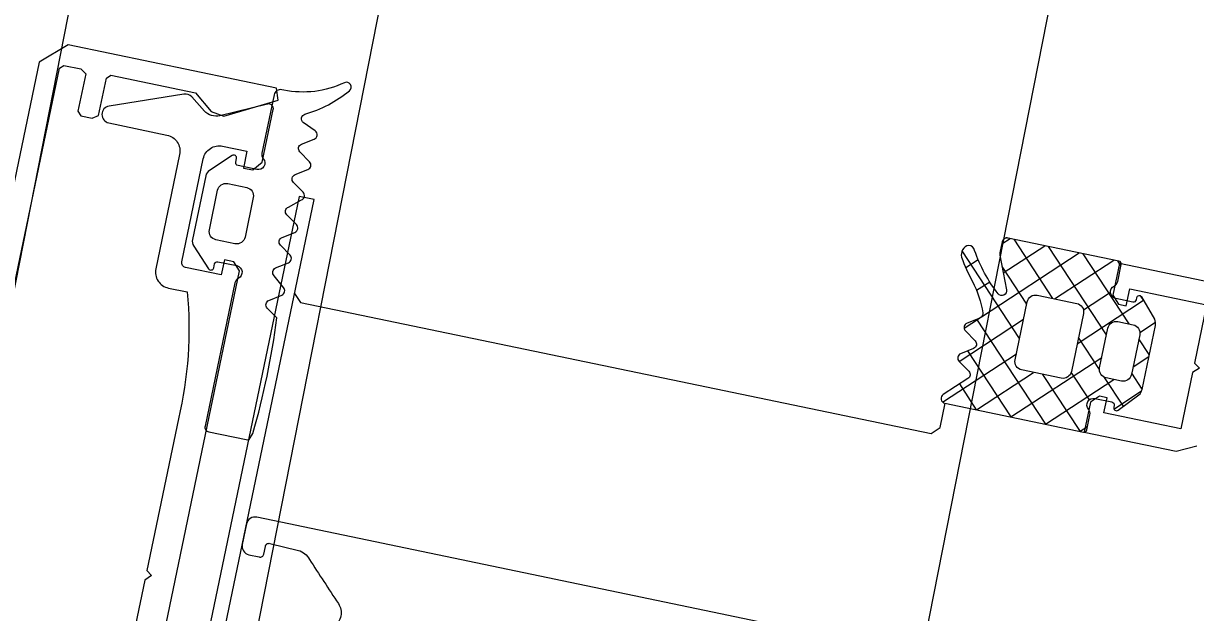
# Model space of a CAD drawing. Header units: millimetres. Extents: x -314343 to 8741575, y 21428 to 162031.
# Drawn here: x -214792 to -214717.4, y 120181.9 to 120219.4 of the extents above; entities that cross this region are included whole.
import ezdxf
from ezdxf import colors
from ezdxf.entities.mleader import LeaderData, LeaderLine
from ezdxf.math import Vec2, Vec3

# ---------------------------------------------------------------- set-up
doc = ezdxf.new("R2010")
doc.units = ezdxf.units.MM
doc.header["$MEASUREMENT"] = 0
doc.layers.get('0').update_dxf_attribs({"color": 250, "lineweight": 9})
for name, color, linetype, lineweight in [('АР_Навесной фасад', 147, 'Continuous', 5), ('АР_Перегородки витражные', 152, 'Continuous', 13), ('АР_Сущ Несущая стена', 216, 'Continuous', 30)]:
    doc.layers.add(name, color=color, linetype=linetype, lineweight=lineweight)
for name, color, linetype in [('ТХ_привязки ЭО', 222, 'Continuous'), ('ТХ_привязки_ВК', 82, 'Continuous'), ('ТХ_привязки_ОВ', 200, 'Continuous')]:
    doc.layers.add(name, color=color, linetype=linetype)
doc.styles.add('Standart Arial', font='arial.ttf', dxfattribs={"width": 0.7, "height": 250})

# ---------------------------------------------------------------- blocks, each defined once
blk = doc.blocks.new('стойка витр.')
h = blk.add_hatch()
h.set_pattern_fill('ANSI37', scale=0.5, angle=-69.23283665521843)
h.set_pattern_definition([(335.7671633447816, (-69115.31625940584, 318510.9409690977), (0.6515825639889636, 1.447617495164233), []), (65.76716334478155, (-69115.31625940584, 318510.9409690977), (-1.447617495164233, 0.6515825639889636), [])])
edge = h.paths.add_edge_path()
edge.add_line((-22.69442369043827, 14.13646889062511), (-23.03581465108437, 15.03674084689555))
edge.add_arc((-23.43472203482704, 14.88552442783714), 0.426606969231953, 20.76054121617168, 72.29995807937499)
edge.add_arc((-23.17519432072194, 15.69843630689562), 0.4267278803337561, 110.7639791014305, 252.28796188313498, ccw=False)
edge.add_line((-23.32647754022037, 16.09744767434313), (-22.30045238576713, 16.48652534212306))
edge.add_arc((-22.23557122191811, 16.31559297980009), 0.1828317202011609, 20.74895968860318, 110.7853670150393, ccw=False)
edge.add_line((-22.06459766681655, 16.38036551539699), (-22.02136925791274, 16.26636916297139))
edge.add_arc((-21.85036169383434, 16.33121481389334), 0.1828894349477776, 200.7666051414026, 335.7779732891441)
edge.add_line((-21.68357339510112, 16.25618009645405), (-21.08991230116226, 17.78525728297245))
edge.add_arc((-21.70321396183568, 17.95657679537892), 0.6367804192309714, 344.3928406199507, 381.7248777476984)
edge.add_line((-21.1116628201562, 18.19228116337763), (-22.58147269752226, 22.06827310883818))
edge.add_arc((-23.18057156739388, 21.852472630542), 0.6367804192296693, 19.80944894391843, 57.14148607166609)
edge.add_line((-22.83507592984824, 22.38737642259366), (-24.29334917705273, 23.13834224954917))
edge.add_arc((-24.36844682475663, 22.97158227615987), 0.1828894349476184, 65.75635339884347, 200.7677215648203)
edge.add_line((-24.53945312526776, 22.90673329312267), (-24.49622471639304, 22.79273694081348))
edge.add_arc((-24.66715707872659, 22.7278557770023), 0.1828317201976129, -69.25104032206309, 20.78536700277641, ccw=False)
edge.add_line((-24.60238454316277, 22.55688222189201), (-25.62840969761601, 22.16780455411208))
edge.add_arc((-25.77973726672901, 22.56679910380675), 0.4267278803402734, 149.2463648073436, 290.7703475895543, ccw=False)
edge.add_arc((-26.51302534269302, 23.00322659508151), 0.4266069692186295, 329.2343686070108, 380.7737854734352)
edge.add_line((-26.11415292418678, 23.1545352198882), (-26.50320860397187, 24.18050239048171))
edge.add_arc((-26.6741821590871, 24.11572985494814), 0.1828317201915107, 20.74895966852365, 110.7853670116034)
edge.add_line((-26.73906332292245, 24.28666221726598), (-33.46508004333009, 21.73609814226074))
edge.add_arc((-33.37260125833668, 21.44478009969028), 0.3056444463767395, 107.6120180140902, 200.6882886899978)
edge.add_line((-33.6585366082727, 21.33680091994756), (-33.39916615508264, 20.65282280623796))
edge.add_arc((-33.11489203283651, 20.76049792175978), 0.3039830703862393, 200.7452912846324, 225.8123610097134)
edge.add_line((-33.32677140043234, 20.54252351805917), (-31.79381202385412, 18.90709041146329))
edge.add_arc((-32.0063560722166, 18.68866847666476), 0.3047673113958362, -108.86283880448178, 45.781400895661875, ccw=False)
edge.add_arc((-28.70749382052437, 27.75544220980088), 9.952967568180252, 231.9543329511108, 250.0411665169116, ccw=False)
edge.add_arc((-35.13741779119496, 19.64784166335459), 0.4002801790554734, 42.30928712460122, 119.2250395725891)
edge.add_arc((-34.91139847875967, 19.56672148584141), 0.6024183835395109, 134.3950067436913, 228.6478049676944)
edge.add_arc((-28.53884731806517, 27.80771469972205), 11.01872594929672, 232.0873456721725, 240.8889416158169)
edge.add_arc((-36.88860151399224, 12.8729826853881), 6.091684827127049, 40.75890454826748, 60.61437004968877, ccw=False)
edge.add_arc((-32.50226594848368, 16.64775385941913), 0.3047655738188228, -34.89587558046088, 41.60271899476669, ccw=False)
edge.add_line((-32.25229934006347, 16.47340148731018), (-32.76342180219945, 15.75802363698313))
edge.add_arc((-32.51342051808022, 15.58368567090239), 0.3047857747310843, 145.1100748179471, 256.4242518685471)
edge.add_line((-32.58496309185284, 15.28741547561367), (-31.72801335877739, 15.09082250765641))
edge.add_arc((-31.79955593254474, 14.79455231235153), 0.3047857747455557, -34.88992517811971, 76.42425187022229, ccw=False)
edge.add_line((-31.54955464840168, 14.62021434627968), (-32.06065512256464, 13.90477851201285))
edge.add_arc((-31.81065383841726, 13.73044054594722), 0.304785774745541, 145.1100748233031, 256.4242518693868)
edge.add_line((-31.88219641218893, 13.4341703506434), (-31.02524667911348, 13.23757738269342))
edge.add_arc((-31.09682011228135, 12.94126594878393), 0.3048331054871362, -24.2246592297883, 76.42043308581259, ccw=False)
edge.add_line((-30.81882951050648, 12.81618818287097), (-31.59985344059533, 11.12048939903616))
edge.add_arc((-31.32187980059053, 10.99539431777895), 0.3048247429134716, 155.7710645559098, 290.7402899417831)
edge.add_line((-31.21393143609748, 10.71032366952568), (-22.80062470957637, 13.90072279884771))
edge.add_arc((-22.86539724513609, 14.07169635396312), 0.1828317202009504, 290.7489596761703, 380.7489600455551)
edge = h.paths.add_edge_path(flags=16)
edge.add_line((-23.10434971895302, 21.04022295145114), (-22.19142218885827, 18.63276889372355))
edge.add_arc((-22.69773797682865, 18.4407695405971), 0.5414973949605305, -69.23283665472542, 20.767163345274582, ccw=False)
edge.add_line((-22.5057386237022, 17.93445375262672), (-23.43116100440966, 17.58352553217992))
edge.add_arc((-23.62316035752519, 18.08984132014666), 0.5414973949532591, 200.7671633443313, 290.7671633443313, ccw=False)
edge.add_line((-24.12947614549194, 17.89784196703113), (-25.04240367558668, 20.30529602475872))
edge.add_arc((-24.53608788761267, 20.4972953778888), 0.541497394965222, 110.76716334549809, 200.7671633454981, ccw=False)
edge.add_line((-24.72808724074275, 21.00361116586282), (-23.80266486003529, 21.35453938630963))
edge.add_arc((-23.6106655069234, 20.84822359833925), 0.5414973949553709, 20.767163343835023, 110.767163343835, ccw=False)
edge = h.paths.add_edge_path(flags=16)
edge.add_line((-26.85119390953332, 20.26120087689196), (-25.51269974335446, 16.73149769075098))
edge.add_arc((-26.01901553132848, 16.5394983376209), 0.541497394965222, -69.23283665450191, 20.76716334549809, ccw=False)
edge.add_line((-25.82701617819839, 16.03318254964688), (-28.23444912247942, 15.12026302596496))
edge.add_arc((-28.4264484756095, 15.62657881394625), 0.5414973949720253, 200.7671633452251, 290.76716334522513, ccw=False)
edge.add_line((-28.9327642635908, 15.43457946081617), (-30.27125842979876, 18.96428264696442))
edge.add_arc((-29.76494264181383, 19.15628200007632), 0.5414973949689773, 110.76716334328901, 200.767163343289, ccw=False)
edge.add_line((-29.95694199492573, 19.66259778806125), (-27.5495090506447, 20.57551731175045))
edge.add_arc((-27.35750969751825, 20.06920152376551), 0.541497394974137, 20.767163344728715, 110.76716334472869, ccw=False)
at = {"lineweight": 0, "ltscale": 100, "transparency": 33554687}
for points in [[(65.92687011216185, 59.2824299609274), (-26.6419368966599, 24.17953274302999), (-25.90703195796232, 22.24153677027789), (-25.27813291337225, 21.95846499659092), (-24.82208952034125, 22.13140062004823), (-25.21116718812846, 23.15742577453057), (-20.53714279274573, 24.92985650197079), (-19.19699615391437, 21.39579562939616), (-18.76855027934653, 21.29748815141647), (-18.98085410959902, 20.82581386800302), (-17.68393587967148, 17.40574934773758), (-22.35796027505421, 15.63331862029736), (-22.70380953396671, 16.54534742246324), (-23.1598529269977, 16.37241179900593), (-23.44292470067739, 15.74351275440858), (-22.75122618288151, 13.91945515007683), (-17.16517298531835, 16.03773513642955), (-16.24131551088067, 17.04008095841709)], [(-69.8438361948356, -5.633594956780144), (-69.21493715024553, -5.916666730459838), (-30.90838462579995, 8.609511357899464), (-30.62531285212026, 9.238410402496811), (-31.1873041553481, 10.72042096611403)], [(-68.58632373265573, -58.46540642052423), (-90.15068845250062, -1.598661102303595), (-90.00917455367744, -1.284153596119722), (-88.98317839115043, -0.8950869223335758), (-88.55468153662514, -0.9934413902010419), (-87.69009137133253, -3.273426419786119), (-87.37564184903749, -3.414962306625966), (-86.69163474338711, -3.155580859434849), (-86.43607351230457, -2.797891934278596), (-87.30066367759719, -0.5179069046935183), (-87.1591497787449, -0.2033993985096458), (-82.02911098225741, 1.741955958394101), (-80.54324021661887, 1.262233232868311), (-79.70200834979187, 1.450846736610401), (-77.34320693471818, 4.170836259007046), (-77.83057009245385, 4.768357554989052), (-90.48468705118285, -0.0301937209587777), (-91.4479567084054, -1.960141251613095), (-69.79711318280897, -59.05493725829001)]]:
    blk.add_lwpolyline(points, dxfattribs=at)
at = {"color": 7, "lineweight": 0, "ltscale": 100, "transparency": 33554687}
for points in [[(-22.69442369043827, 14.13646889062511), (-23.03581465108437, 15.03674084689555, 0.2287523810762611), (-23.30501911480678, 15.29193636016134, -0.7101639231358212), (-23.32647754022037, 16.09744767434313), (-22.30045238576713, 16.48652534212306, -0.4143996870914876), (-22.06459766681655, 16.38036551539699), (-22.02136925791274, 16.26636916297139, 0.6682503890445888), (-21.68357339510112, 16.25618009645405), (-21.08991230116226, 17.78525728297245, 0.1643479059441302), (-21.1116628201562, 18.19228116337763), (-22.58147269752226, 22.06827310883818, 0.1643479059441302), (-22.83507592984824, 22.38737642259366), (-24.29334917705273, 23.13834224954917, 0.6682503891596868), (-24.53945312526776, 22.90673329312267), (-24.49622471639304, 22.79273694081348, -0.4143996870833266), (-24.60238454316277, 22.55688222189201), (-25.62840969761601, 22.16780455411208, -0.7101639231391418), (-26.14645609946456, 22.78500538597291, 0.2287523810910513), (-26.11415292418678, 23.1545352198882), (-26.50320860397187, 24.18050239048171, 0.4143996871765861), (-26.73906332292245, 24.28666221726598), (-33.46508004333009, 21.73609814226074, 0.4300281847644905), (-33.6585366082727, 21.33680091994756), (-33.39916615508264, 20.65282280623796, 0.1098139781175365), (-33.32677140043234, 20.54252351805917), (-31.79381202385412, 18.90709041146329, -0.8000358277039689), (-32.10488848172827, 18.40026861818478, -0.07908294790216032), (-34.84140179419774, 19.91728321780829, 0.3488032577412263), (-35.33285102594527, 19.99716969329165, 0.4361245879823007), (-35.30940773655311, 19.11450854978466, 0.03842309887939363), (-33.89950172111276, 18.18089248692559, -0.08685322061285544), (-32.2743724368047, 16.85010652759956, -0.3467629046601076), (-32.25229934006347, 16.47340148731018), (-32.76342180219945, 15.75802363698313, 0.5278770357902526), (-32.58496309185284, 15.28741547561367), (-31.72801335877739, 15.09082250765641, -0.5278770357776507), (-31.54955464840168, 14.62021434627968), (-32.06065512256464, 13.90477851201285, 0.5278770357650493), (-31.88219641218893, 13.4341703506434), (-31.02524667911348, 13.23757738269342, -0.4697389635461835), (-30.81882951050648, 12.81618818287097), (-31.59985344059533, 11.12048939903616, 0.667984424932516), (-31.21393143609748, 10.71032366952568), (-22.80062470957637, 13.90072279884771, 0.4142135642613711)], [(-74.06369480097783, 3.308391450875206, 0.5779496213016146), (-74.28822709678207, 3.786457927264564), (-75.21591578132939, 3.825837128097191, -0.615333828900983), (-75.41972296024323, 4.330405631961185, 0.1014034095220688), (-73.83454927545972, 7.11715754520992, 0.8870851218243345), (-74.38353605600423, 7.372048574252403, -0.1649969122064492), (-77.37516639285604, 4.905523520799761), (-77.48916274512885, 4.862295111939602, 0.4143043114941015), (-77.73690205768798, 4.311953389369592), (-76.39677740688785, 0.7779505007420084, 0.2286961432583318), (-76.12757003956358, 0.5227576163306367, -0.3190489133936659), (-75.8308042481076, 0.1276532846095506, -0.3190018552396916), (-76.10608007785049, -0.2827473570214352), (-77.2460725926212, -0.7150424396677408, -0.4143996870833266), (-77.48192731157178, -0.6088826129343943), (-77.5683841292921, -0.380889908366953, 0.6683385997492722), (-77.90615079682902, -0.370689789611788), (-78.61388821495348, -1.942959389103635, 0.1988829373258806), (-78.62659800215624, -2.362689632165711), (-77.15678812476108, -6.238681577618991, 0.1988829373551211), (-76.86896414318471, -6.544446800158767), (-75.29665854779887, -7.25210424636316, 0.6683385997492723), (-75.05058378231479, -7.020506375207333), (-75.13704060006421, -6.792513670639892, -0.4143996870833266), (-75.03088077326538, -6.556658951718418), (-73.89088825849467, -6.124363869072113, -0.7102015621310012), (-73.37286607688293, -6.741579856578028, 0.2286961432583318), (-73.40517316877958, -7.111109647914418), (-70.10181337440736, -15.82230158713355, 0.414362099440266), (-69.70872084749863, -15.99923473002855), (-67.42870682594366, -15.13463357074215, 0.1511707915363169), (-67.28675684856717, -15.02397433044825), (-67.28408048482379, -14.56993261339812, 0.03540799054371244), (-69.94453478069045, -7.554127657436766), (-70.80145552181057, -7.357523695485725, -0.527867958552825), (-70.9799117797229, -6.88692200143123), (-70.46881830951315, -6.171555145097955, 0.5278679585528249), (-70.64727456742548, -5.700953451043461), (-71.54744570542243, -5.39029515288712, -0.527867958552825), (-71.72590196330566, -4.91969345882535), (-71.21480849309592, -4.20432660249935, 0.5278679585528249), (-71.39326475097914, -3.733724908495788), (-72.25018549209926, -3.537120946544746, -0.527867958552825), (-72.4286417500116, -3.066519252482976), (-71.91757026780397, -2.351094412268139, 0.5278679585717272), (-72.0960265256872, -1.880492718206369), (-72.95294726680731, -1.683888756255328, -0.5278679585717273), (-73.13140352474875, -1.213287062200834), (-72.66353846338461, -0.3839238536165794, 0.5278679585528249), (-72.84199472126784, 0.08667784044519067), (-73.69893745039008, 0.2833397862850688, -0.5278679585717273), (-73.8773937083024, 0.753941480339563), (-73.36630023809266, 1.469308336665563, 0.5278679585717272), (-73.5447564960632, 1.939910030763713), (-74.40167723721243, 2.136513992714754, -0.5278679585528251), (-74.58013349509565, 2.607115686776524)]]:
    blk.add_lwpolyline(points, format="xyb", close=True, dxfattribs=at)
for points in [[(-26.73906332292245, 24.28666221726598), (-26.73906332292245, 24.28666221726598)], [(-22.80062470957637, 13.90072279884771), (-22.80062470957637, 13.90072279884771)], [(-72.00534459005576, 0.06645459306309931), (-72.91737339223619, -0.2793946658493951)]]:
    blk.add_lwpolyline(points, dxfattribs=at)
at = {"color": 7}
for points in [[(-23.10434971895302, 21.04022295145114), (-22.19142218885827, 18.63276889372355, -0.414213562373095), (-22.5057386237022, 17.93445375262672), (-23.43116100440966, 17.58352553217992, -0.414213562373095), (-24.12947614549194, 17.89784196703113), (-25.04240367558668, 20.30529602475872, -0.414213562373095), (-24.72808724074275, 21.00361116586282), (-23.80266486003529, 21.35453938630963, -0.414213562373095)], [(-26.85119390953332, 20.26120087689196), (-25.51269974335446, 16.73149769075098, -0.414213562373095), (-25.82701617819839, 16.03318254964688), (-28.23444912247942, 15.12026302596496, -0.414213562373095), (-28.9327642635908, 15.43457946081617), (-30.27125842979876, 18.96428264696442, -0.414213562373095), (-29.95694199492573, 19.66259778806125), (-27.5495090506447, 20.57551731175045, -0.414213562373095)], [(-75.33468511578394, -1.905527627641277), (-74.42175758568919, -4.312981685368868, -0.414213562373095), (-74.73607402053312, -5.011296826465696), (-75.88953189010499, -5.44869808882504, -0.414213562373095), (-76.58784703121637, -5.134381653973833), (-77.50077456128201, -2.726927596246242, -0.414213562373095), (-77.18645812643808, -2.028612455142138), (-76.03300025686622, -1.591211192782794, -0.414213562373095)]]:
    blk.add_lwpolyline(points, format="xyb", close=True, dxfattribs=at)
at = {"lineweight": 0, "ltscale": 100, "transparency": 33554687}
for points in [[(-59.28629948117305, -43.93455252060812), (-73.55412178576807, -6.30930235532287), (-74.18304982228437, -6.026241575636959), (-74.75303158370662, -6.242383619959583), (-74.40718232482322, -7.154412422125461), (-76.57319999407628, -7.975785172551696, -0.414362099391309), (-76.9662925209559, -7.798852029714908), (-79.34394296052051, -1.52882071842032, -0.4143260923197838), (-78.74236241533072, -0.1922330582674476), (-77.26035185172805, 0.3697582449676702), (-76.87127418394084, -0.6562669095073943), (-76.3012924225186, -0.4401248651847709), (-76.06142006575828, 0.3027815256646136), (-77.27188147796551, 3.494853341355338, 0.5512236456822476), (-77.7769173583074, 3.597680757055059), (-79.92338595120236, 1.349376512123854, -0.2673491356416615), (-80.91622193696094, 1.059369939495809), (-82.0875922003761, 1.397509788286698, 0.2496293600316565), (-82.58705019962508, 1.269536347390385), (-86.19986947378493, -1.925987660470128, 0.8270430078467679), (-85.63532520958688, -2.84412238272489), (-82.10129332900397, -1.503986737930973, -0.4143260923197836), (-80.76472567670862, -2.105611734441482), (-78.12768279598095, -9.059679143334506, 0.4143260923033303), (-76.7911151413573, -9.661304145942267), (-75.65109363460215, -9.228998069294903, -0.08279896819570452), (-71.78454054114991, -16.33338165576424), (-68.2828855071275, -25.56749207813118), (-67.85441064060433, -25.66578856210981), (-68.06674346281216, -26.13747383952432), (-64.60831683766446, -35.257587909633, -0.08279896819570452)], [(-33.2204523376422, -7.186144611914642), (-64.21182667926769, -18.93829823563283, 0.4143255057077639), (-64.53033920991584, -19.64587643784762), (-64.05480472955969, -20.89989428329136, 0.410627156480438), (-63.35370618529851, -21.2207818566676), (-62.72021259606117, -20.98055557451153, 0.4925517741577297), (-62.57218080674647, -20.68314875576471), (-62.75156135272118, -20.21010964907327, -0.4411110715409258), (-62.61002546586678, -19.89566012677096), (-60.83807044223067, -19.28752400128724, -0.2080566110632873), (-59.94503853938659, -19.40384657128016, -1.575399656426527e-05), (-56.87977393603069, -20.78551547546522, -0.4398191101055806), (-56.36006749374792, -22.15601788895583, -1.575399656426528e-05), (-57.73845635901671, -25.2227588602982, -0.2080566110632873)]]:
    blk.add_lwpolyline(points, format="xyb", dxfattribs=at)
blk.add_lwpolyline([(-72.91737339223619, -0.2793946658493951), (-54.81141330953687, -48.02608389785019), (-53.89938450735644, -47.68023463893769), (-72.00534459005576, 0.06645459306309931)], close=True)
at = {"color": 7, "lineweight": 0, "ltscale": 100, "transparency": 33554687}
blk.add_arc((-33.37357679728302, 21.44486016019073), 0.304760386648688, 110.7561904730667, 200.7778938289061, dxfattribs=at)
blk = doc.blocks.new('A$Ca602dfc3')
at = {"layer": 'АР_Навесной фасад', "color": 252, "ltscale": 100}
for p, q in [((-635.0150678353384, -5471.469059004201), (-275.8131018475397, -3561.540754720947)), ((-256.2653432777151, -3561.458464901356), (-616.2772284522653, -5477.038226981342)), ((-214.9143329445506, -3567.86971288723), (-574.8111688935896, -5482.475480035937))]:
    blk.add_line(p, q, dxfattribs=at)
at = {"layer": 'АР_Перегородки витражные', "color": 252, "rotation": 327.9724738192307}
blk.add_blockref('стойка витр.', (-371.4321129837292, -4527.812932075775), dxfattribs=at)
blk = doc.blocks.new('_DotSmall')
at = {"color": 0, "linetype": 'ByBlock', "const_width": 0.5}
blk.add_lwpolyline([(-0.0625, 0, 1), (0.0625, 0, 1)], format="xyb", close=True, dxfattribs=at)

msp = doc.modelspace()

# ---------------------------------------------------------------- linework, layer by layer
at = {"layer": 'АР_Сущ Несущая стена', "color": 252, "lineweight": 18, "ltscale": 100}
msp.add_arc((-206027.0669955889, 118394.7790860279), 9148.859753025108, 94.87234083844325, 175.1978222414782, dxfattribs=at)

# ---------------------------------------------------------------- block references
at = {"color": 252, "ltscale": 100, "rotation": 359.5025506726814}
msp.add_blockref('A$Ca602dfc3', (-214302.0799229122, 124693.8340292937), dxfattribs=at)

# ---------------------------------------------------------------- leaders
at = {"layer": 'ТХ_привязки ЭО'}
ml = msp.add_multileader_mtext('Standard', dxfattribs=at)
ml.set_content('АП на Н-1500 от УЧП Э. по 35кВт 3Ф 380В.\\PКабель питания должен быть пятипроводным с сечением жил не менее 16 мм2, иметь маслостойкую оболочку и должен быть не легче, чем обычный шнур с оболочкой из полихлоропренового или другого эквивалентного синтетического, покрытого эластомерной оболочкой материала (кодовое обозначение 60245 IEC 57).\\PКабель питания в распределительном щите должен быть подключен к трехфазной пятипроводной системе с отдельным нулевым рабочим и защитным проводниками (3/N/PE 400В 50Гц). Кабель питания к пароконвектомату должен быть подключен через дифференциальный автоматический выключатель с номинальным током отключения 80А, реагирующим на ток утечки 30мА. Дифференциальный автоматический выключатель должен обеспечивать гарантированное отключение всех полюсов от сети питания и иметь зазор между контактами не менее 3мм на всех полюсах.\\PЗаземляющий провод пароконвектомата должен быть подключен к системе зазем- ления типа TN-S или TN-C-S по ГОСТ Р 50571.2-94.', color=256, style='Standart Arial')
ml.set_leader_properties()
ml.set_arrow_properties(name='DOTSMALL')
ml.build(insert=Vec2(0, 0))
ml.multileader.update_dxf_attribs({"text_left_attachment_type": 6, "text_right_attachment_type": 6, "dogleg_length": 50, "arrow_head_size": 100})
ctx = ml.context
ctx.base_point, ctx.char_height, ctx.arrow_head_size, ctx.landing_gap_size, ctx.plane_origin = Vec3(-213103.1682112166, 147806.443687807, -171.0743708751597), 200, 100, 0.09, Vec3(-197117.3241324938, 146666.1698223389, -171.0743708751597)
ctx.left_attachment, ctx.right_attachment = 6, 6
notes = []
notes.append((ctx, [(0, (1, 1, 0), (-213153.1682112166, 147806.443687807, -171.0743708751597), (1, 0), 50, [(0, [(-215174.9978094898, 115671.332443364, -171.0743708751597)], 0, [])])]))
ctx.mtext.insert, ctx.mtext.width, ctx.mtext.defined_height, ctx.mtext.flow_direction = Vec3(-213103.0782112165, 148046.443687807, -171.0743708751597), 10255.27475988358, 5617.113889574359, 5
ml = msp.add_multileader_mtext('Standard', dxfattribs=at)
ml.set_content('\\A1;\\pxql,t3;П057_Пароконвектомат 20 уровней\\P35кВт 3Ф 380В\\P{\\A0;Розетка силовая 380В -1шт. на высоте 1500 мм от у.ч.п.,\\Pпредусмотреть ГРИБОК (аварийная кнопка) над розеткой, предусмотреть контактно-штепсельный разъем (не входит в комплект поставки оборудования)}', color=256, style='Standart Arial')
ml.set_leader_properties()
ml.set_arrow_properties(name='DOTSMALL')
ml.build(insert=Vec2(0, 0))
ml.multileader.update_dxf_attribs({"text_left_attachment_type": 6, "text_right_attachment_type": 6, "dogleg_length": 50, "arrow_head_size": 100})
ctx = ml.context
ctx.base_point, ctx.char_height, ctx.arrow_head_size, ctx.landing_gap_size, ctx.plane_origin = Vec3(-212860.7637750318, 143496.8280801744, -171.1068050482477), 200, 100, 0.09, Vec3(-200817.5656147694, 149649.7790082095, -171.1068050482477)
ctx.left_attachment, ctx.right_attachment = 6, 6
notes.append((ctx, [(0, (1, 1, 0), (-212910.7637750318, 143496.8280801744, -171.1068050482477), (1, 0), 50, [(1, [(-214926.5, 115670.5, -171.1068050482477)], 0, [])])]))
ctx.mtext.insert, ctx.mtext.width, ctx.mtext.defined_height, ctx.mtext.flow_direction = Vec3(-212860.6737750318, 143755.6275344718, -171.1068050482477), 6112.898607926749, 5836.583890470031, 5
ml = msp.add_multileader_mtext('Standard', dxfattribs=at)
ml.set_content('\\A1;\\pxql,t3;П237_Плита электрическая 6 конфорок\\P20кВт 3Ф 380В\\PВывод кабеля 380В/3Ф, длина кабеля не менее 2м,\\Pвыпуск кабеля - металлическая\\Pгильза высотой 50 мм, кабель в металлорукаве\\P\\pq*,tz;{\\A0;Подключение изделия к трехфазной электрической сети 3N/РЕ 400В 50Гц осуществлять с помощью пятипроводного многожильного медного кабеля с отдельным нулевым рабочим и защитным проводником. Сечение жил подводящего кабеля питания должно быть не менее  6 мм2 .\\PОболочка подводящего кабеля должна быть выполнена из маслостойкой оболочки, защитными гибкими кабелями не легче обычных шнуров с оболочкой из полихлорпропилена или другой равноценной синтетической оболочкой (код обозначения 60245 IEC57). (Например, кабель ПРМ, КГН и т.п.).\\PНоминальное поперечное сечение проводов, из которых изготовлены питающие шнуры, должно быть не меньше 5х6,0\\Pü надёжно заземлить плиту, подсоединив заземляющий проводник шнура питания к заземляющему зажиму контура заземления цеха. Плиту рекомендуется подключать к системе заземления, соответствующей типу TN-S или TN-C-S по ГОСТ Р 50571.2-94 (МЭК364).}', color=256, style='Standart Arial')
ml.set_leader_properties()
ml.set_arrow_properties(name='DOTSMALL')
ml.build(insert=Vec2(0, 0))
ml.multileader.update_dxf_attribs({"text_left_attachment_type": 6, "text_right_attachment_type": 6, "dogleg_length": 50, "arrow_head_size": 100})
ctx = ml.context
ctx.base_point, ctx.char_height, ctx.arrow_head_size, ctx.landing_gap_size, ctx.plane_origin = Vec3(-238280.7750357937, 137437.7936758974, -0.03243416719416244), 200, 100, 0.09, Vec3(-199602.0201875982, 144386.8747006413, -0.03243416719416244)
ctx.left_attachment, ctx.right_attachment, ctx.text_align_type = 6, 6, 2
notes.append((ctx, [(1, (1, 1, 0), (-227854.0738898183, 137437.7936758974, -0.03243416719416244), (-1, 0), 50, [(1, [(-214293.1955288273, 112560.2614966954, -0.03243416719416244)], 0, [])])]))
ctx.mtext.insert, ctx.mtext.width, ctx.mtext.defined_height, ctx.mtext.alignment, ctx.mtext.flow_direction = Vec3(-227904.1638898182, 137696.5931301948, -0.03243416719416244), 10451.23947532098, 5691.75405338799, 3, 5
at = {"layer": 'ТХ_привязки ЭО', "color": 1}
ml = msp.add_multileader_mtext('Standard', dxfattribs=at)
ml.set_content('\\A1;\\pxql,t3;доп.оборуд-е 0,5кВт 1Ф 220В\\P{\\A0;Розетка 220В - 1 шт. Высота размещения 1200мм от у.ч.п.}', color=1, style='Standart Arial')
ml.set_leader_properties()
ml.set_arrow_properties(name='DOTSMALL')
ml.build(insert=Vec2(0, 0))
ml.multileader.update_dxf_attribs({"text_left_attachment_type": 6, "text_right_attachment_type": 6, "dogleg_length": 50, "arrow_head_size": 100})
ctx = ml.context
ctx.base_point, ctx.char_height, ctx.arrow_head_size, ctx.landing_gap_size, ctx.plane_origin = Vec3(-230956.4513018421, 129557.7645478931, -0.0324341780879234), 200, 100, 0.09, Vec3(-183464.5785405378, 132051.6466550521, -0.0324341780879234)
ctx.left_attachment, ctx.right_attachment, ctx.text_align_type = 6, 6, 2
notes.append((ctx, [(1, (1, 1, 0), (-228254.6751217602, 129557.7645478931, -0.0324341780879234), (-1, 0), 50, [(2, [(-214273.6171261227, 109569.5, -0.0324341780879234)], 0, [])])]))
ctx.mtext.insert, ctx.mtext.width, ctx.mtext.defined_height, ctx.mtext.alignment, ctx.mtext.flow_direction = Vec3(-228304.7651217602, 129816.5640021905, -0.0324341780879234), 3390.717265523446, 5907.595800020553, 3, 5
at = {"layer": 'ТХ_привязки ЭО'}
ml = msp.add_multileader_mtext('Standard', dxfattribs=at)
ml.set_content('\\A1;\\pxql,t3;П037_Весы настольные\\P0,025кВт 1Ф 220В\\P{\\A0;Розетка силовая 220В - 1 шт. Высота размещения 1200мм от у.ч.п.}', color=256, style='Standart Arial')
ml.set_leader_properties()
ml.set_arrow_properties(name='DOTSMALL')
ml.build(insert=Vec2(0, 0))
ml.multileader.update_dxf_attribs({"text_left_attachment_type": 6, "text_right_attachment_type": 6, "dogleg_length": 50, "arrow_head_size": 100})
ctx = ml.context
ctx.base_point, ctx.char_height, ctx.arrow_head_size, ctx.landing_gap_size, ctx.plane_origin = Vec3(-231448.6396959991, 126176.7579445739, -0.0324341780879234), 200, 100, 0.09, Vec3(-201075.8726372306, 143486.3809229941, -0.0324341780879234)
ctx.left_attachment, ctx.right_attachment, ctx.text_align_type = 6, 6, 2
notes.append((ctx, [(1, (1, 1, 0), (-228018.3096277863, 126176.7579445739, -0.0324341780879234), (-1, 0), 50, [(0, [(-214531.1217656115, 109575.9913831862, -0.0324341780879234)], 0, [])])]))
ctx.mtext.insert, ctx.mtext.width, ctx.mtext.defined_height, ctx.mtext.alignment, ctx.mtext.flow_direction = Vec3(-228068.3996277862, 126435.5573988713, -0.0324341780879234), 3390.717265523446, 5907.595800020553, 3, 5
at = {"layer": 'ТХ_привязки_ВК', "lineweight": 20}
ml = msp.add_multileader_mtext('Standard', dxfattribs=at)
ml.set_content('\\pxql,t3;П057_{\\A1;Пароконвектомат 20 уровней\\P\\ptz;}Сливной лоток с гидрозатвором и   трапом со съемной решеткой из нерж.  стали, 300х300 мм, размер ячейки 33х33 мм, разрыв струи. Отвод от трапов выполнить в безраструбных трубах.', color=256, style='Standart Arial')
ml.set_leader_properties()
ml.set_arrow_properties(name='DOTSMALL')
ml.build(insert=Vec2(0, 0))
ml.multileader.update_dxf_attribs({"text_left_attachment_type": 6, "text_right_attachment_type": 6, "dogleg_length": 50, "arrow_head_size": 100})
ctx = ml.context
ctx.base_point, ctx.char_height, ctx.arrow_head_size, ctx.landing_gap_size, ctx.plane_origin = Vec3(-212703.4817593271, 140364.3479734602, -171.0743708801597), 200, 100, 0, Vec3(-193054.6671103955, 114893.552302721, -171.0743708801597)
ctx.left_attachment, ctx.right_attachment = 6, 6
notes.append((ctx, [(1, (1, 1, 0), (-212753.4817593271, 140364.3479734602, -171.0743708801597), (1, 0), 50, [(0, [(-214457.8566012584, 115511.6419890866, -171.0743708801597)], 0, [])])]))
ctx.mtext.insert, ctx.mtext.width, ctx.mtext.flow_direction = Vec3(-212703.4817593271, 140623.1474277576, -171.0743708801597), 6715.275682706852, 5
at = {"layer": 'ТХ_привязки_ОВ'}
ml = msp.add_multileader_mtext('Standard', dxfattribs=at)
ml.set_content('\\A1;\\pxql,t3;П483_Зонт приточно-вытяжной \\Pна Н-2180 Вытяжка 1150 м3/ч, приток - 400 м3/ч\\PПодключить к вытяжке воздуховодом для температуры 120 С. Предусмотреть подведение воздуховодов вытяжной/приточной и вытяжной вентиляции, выполнить подключение зонтов к системе производственной вентиляции. Предусмотреть подвесы/шпильки в местах установки зонта.', color=256, style='Standart Arial')
ml.set_leader_properties()
ml.set_arrow_properties(name='DOTSMALL')
ml.build(insert=Vec2(0, 0))
ml.multileader.update_dxf_attribs({"text_left_attachment_type": 6, "text_right_attachment_type": 6, "dogleg_length": 50, "arrow_head_size": 100})
ctx = ml.context
ctx.base_point, ctx.char_height, ctx.arrow_head_size, ctx.landing_gap_size, ctx.plane_origin = Vec3(-233839.5, 128637), 200, 100, 0.09, Vec3(-199066.3292350713, 145493.6828898162)
ctx.left_attachment, ctx.right_attachment, ctx.text_align_type = 6, 6, 2
notes.append((ctx, [(1, (1, 1, 0), (-228371.7210914052, 128637), (-1, 0), 50, [(1, [(-214535.3528135226, 112794.7957369155)], 0, [])])]))
ctx.mtext.insert, ctx.mtext.width, ctx.mtext.defined_height, ctx.mtext.alignment, ctx.mtext.flow_direction = Vec3(-228421.8110914052, 128895.7994542974), 5557.677613923268, 5836.583890470031, 3, 5
for ctx, leaders in notes:
    for number, flags, end, landing, length, lines in leaders:
        leader = LeaderData()
        leader.index, (leader.has_last_leader_line, leader.has_dogleg_vector, leader.attachment_direction) = number, flags
        leader.last_leader_point, leader.dogleg_vector, leader.dogleg_length = Vec3(end), Vec3(landing), length
        for number, points, colour, breaks in lines:
            line = LeaderLine()
            line.index, line.vertices, line.color, line.breaks = number, Vec3.list(points), colors.encode_raw_color(colour), breaks
            leader.lines.append(line)
        ctx.leaders.append(leader)

doc.saveas('drawing.dxf')
